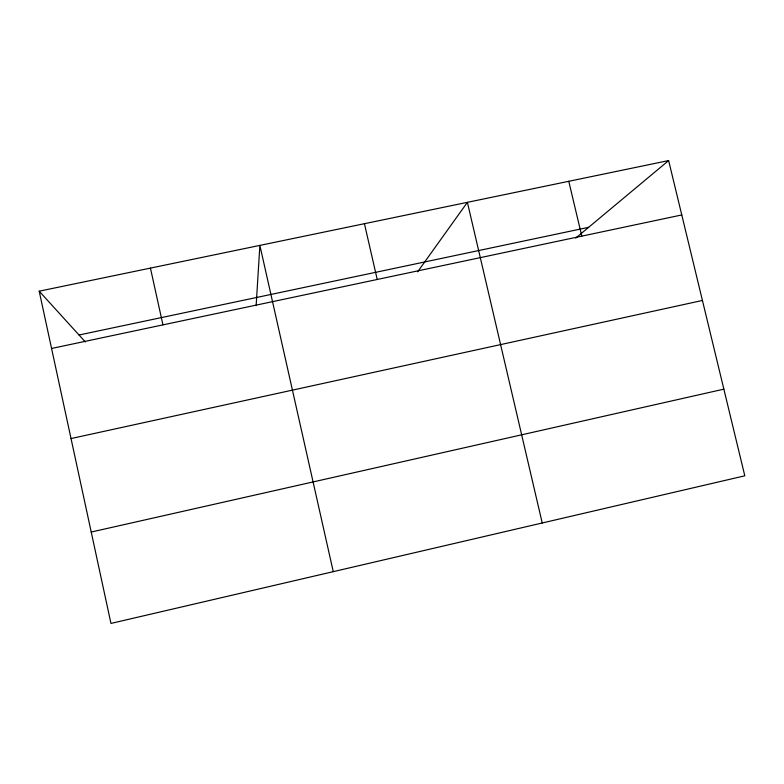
<?xml version="1.0" encoding="UTF-8"?>
<svg xmlns="http://www.w3.org/2000/svg" width="784" height="784" viewBox="0 0 784 784"><rect width="100%" height="100%" fill="white"/><g stroke="black" fill="none" stroke-linecap="round" stroke-linejoin="round"><path stroke-width="1.18" d="M256.143 305.584L259.876 245.392L333.269 571.654M417.647 271.813L467.391 202.331L542.234 522.987M575.681 238.12L668.634 160.573L744.8 475.81L110.965 623.427L39.2 291.187L668.634 160.573M91.228 532.042L723.857 389.148M71.03 438.56L702.425 300.458M79.027 335.003L588.627 227.321M51.577 348.468L681.766 214.953M39.2 291.187L85.338 341.951M568.772 181.3L581.797 236.131M364.433 223.695L377.222 279.476M150.43 268.099L162.945 324.87"/></g></svg>
